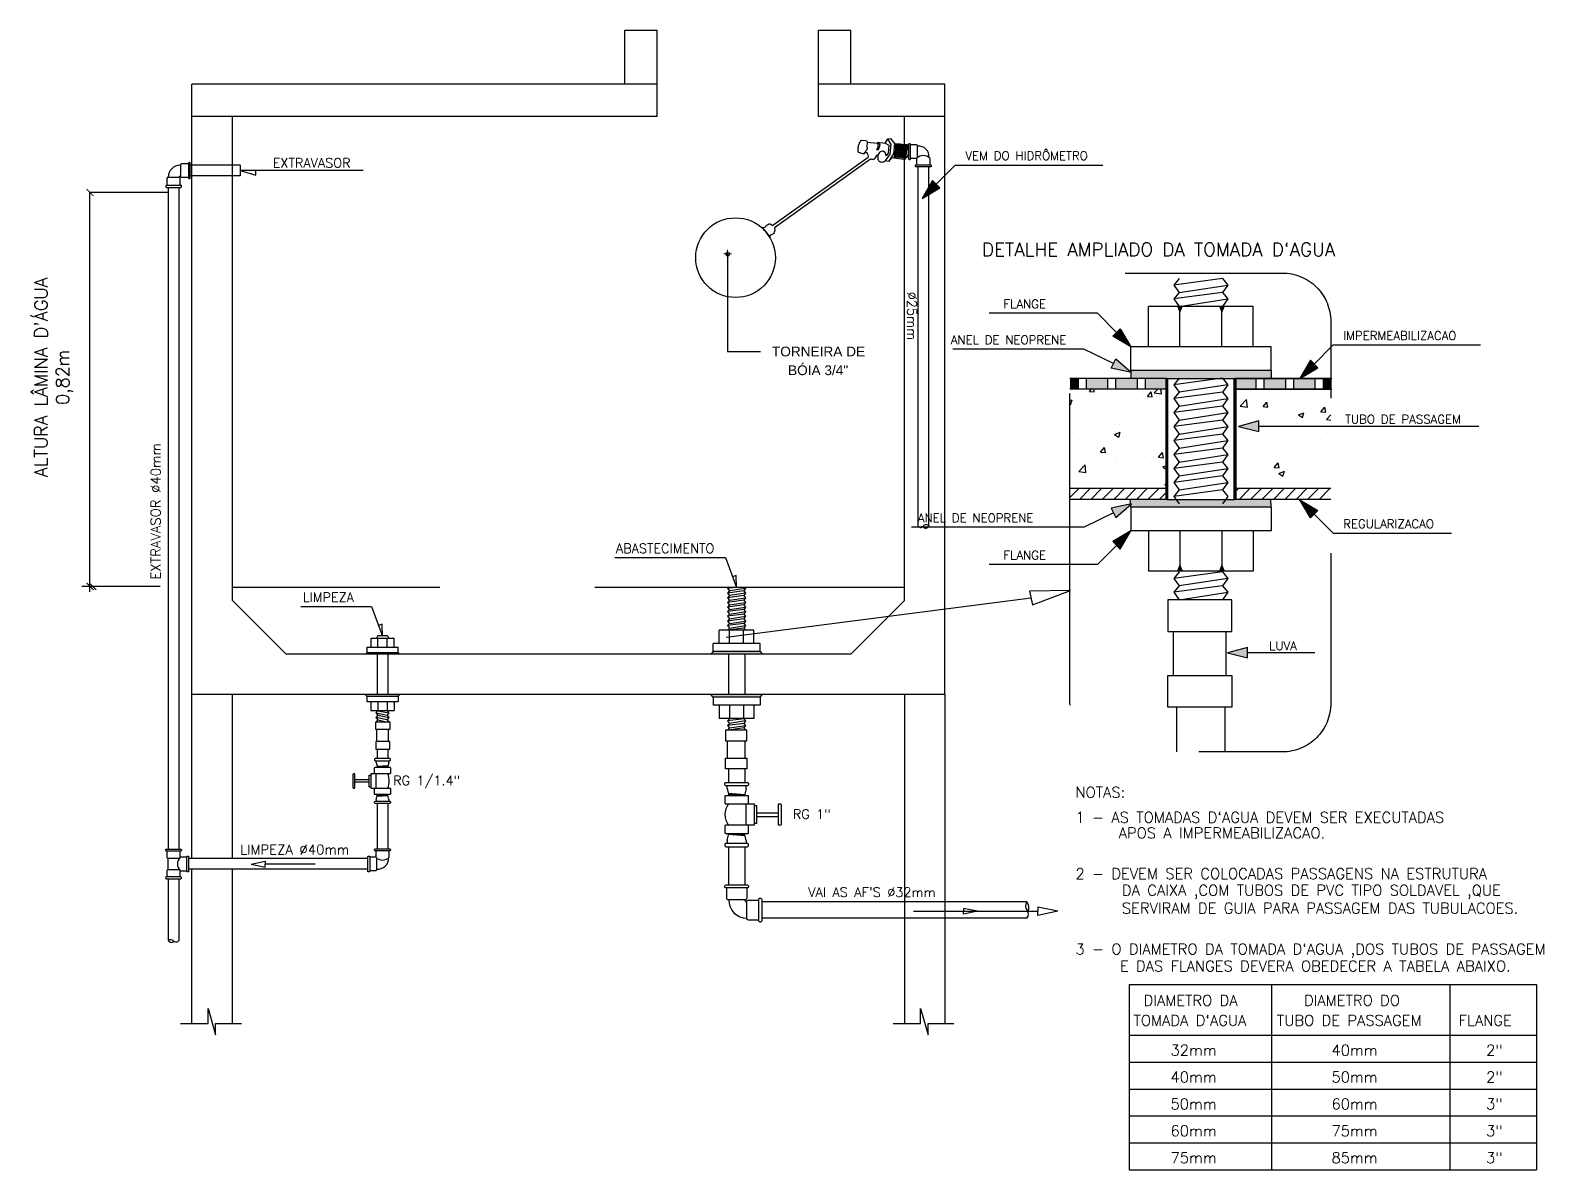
# Model space of a CAD drawing. Header units: millimetres. Extents: x -1292 to 2253, y 326 to 453.
# Drawn here: x 2224.93 to 2240.44, y 357.76 to 369.43 of the extents above; entities that cross this region are included whole.
import ezdxf

# ---------------------------------------------------------------- set-up
doc = ezdxf.new("R2010")
doc.units = ezdxf.units.MM
doc.header["$LTSCALE"] = 0.5
doc.linetypes.add('HIDDEN', pattern=[9.525, 6.35, -3.175])
for name, color, linetype in [('A-PEN-C', 4, 'Continuous'), ('A-PEN-G', 3, 'Continuous'), ('DETALLHES_HIDRAULICO', 4, 'Continuous'), ('TXT_0', 7, 'Continuous'), ('TXT_1', 2, 'Continuous'), ('TXT_2', 6, 'Continuous')]:
    doc.layers.add(name, color=color, linetype=linetype)
doc.layers.add('COTAS', color=53, linetype='Continuous', lineweight=9)
doc.styles.add('ADITIVOCAD', font='ROMANS.shx')
doc.styles.add('CARIMBO_DADOS', font='arial.ttf', dxfattribs={"height": 0.1})
doc.dimstyles.new('COTAS_EXTERNAS', dxfattribs={"dimtxt": 0.1, "dimasz": 0.01, "dimexe": 0, "dimexo": 0, "dimgap": 0.07, "dimtad": 1, "dimzin": 5, "dimdsep": 46, "dimtxsty": 'CARIMBO_DADOS', "dimblk1": 'CIRCULOS', "dimblk2": 'CIRCULOS', "dimsah": 1, "dimcen": 0, "dimse1": 1, "dimse2": 1, "dimclrd": 8, "dimclre": 8, "dimclrt": 230, "dimadec": 0, "dimazin": 0, "dimtfac": 100, "dimtix": 1, "dimtmove": 2, "dimatfit": 3, "dimldrblk": 'CIRCULOS', "dimfxl": 1, "dimtolj": 1, "dimtzin": 5, "dimarcsym": 0})

# ---------------------------------------------------------------- blocks, each defined once
blk = doc.blocks.new('_ArchTick')
at = {"color": 0, "const_width": 0.15}
blk.add_lwpolyline([(-0.5, -0.5), (0.5, 0.5)], dxfattribs=at)
blk = doc.blocks.new('efrgwbhwbnwbwb')
at = {"layer": 'A-PEN-C'}
blk.add_lwpolyline([(952.214, 187.44), (952.244, 187.406), (952.248, 187.386), (952.25, 187.363), (952.248, 187.323), (952.241, 187.284), (952.22, 187.212), (952.193, 187.19), (952.183, 187.172), (952.166, 187.17), (951.934, 187.201), (951.882, 187.133), (951.826, 187.143), (951.823, 187.137), (951.792, 187.122), (951.775, 187.12), (951.753, 187.116), (951.749, 187.116), (951.745, 187.118), (951.732, 187.121), (951.723, 187.124), (951.716, 187.131), (951.713, 187.132), (951.71, 187.135), (951.705, 187.141), (951.702, 187.145), (951.697, 187.158), (951.692, 187.164), (951.692, 187.176), (951.692, 187.186), (951.693, 187.195), (951.694, 187.202), (951.689, 187.209), (951.68, 187.221), (951.69, 187.227), (951.693, 187.233), (951.693, 187.237), (951.692, 187.242), (951.69, 187.245), (951.69, 187.245), (951.674, 187.245), (951.671, 187.245), (951.661, 187.243), (951.658, 187.238), (951.649, 187.218), (951.638, 187.198), (951.622, 187.185), (951.62, 187.169), (951.608, 187.168), (951.577, 187.169), (951.557, 187.172), (951.554, 187.172), (949.796, 185.919), (949.799, 185.871), (949.786, 185.839), (949.784, 185.826), (949.784, 185.815), (949.74, 185.789), (949.714, 185.782), (949.708, 185.78), (949.712, 185.739), (949.706, 185.751), (949.643, 185.841), (949.613, 185.872), (949.592, 185.894), (949.567, 185.917), (949.557, 185.926), (949.609, 185.926), (949.629, 185.938), (949.635, 185.945), (949.646, 185.965), (949.669, 185.972), (949.687, 185.986), (949.697, 185.992), (949.711, 185.992), (949.718, 185.991), (949.752, 185.967), (949.755, 185.966), (949.762, 185.966), (951.512, 187.209), (951.515, 187.225), (951.511, 187.246), (951.505, 187.259), (951.503, 187.264), (951.499, 187.274), (951.493, 187.289), (951.464, 187.291), (951.447, 187.295), (951.437, 187.282), (951.443, 187.279), (951.429, 187.273), (951.417, 187.271), (951.41, 187.271), (951.393, 187.277), (951.364, 187.289), (951.342, 187.291), (951.327, 187.31), (951.325, 187.33), (951.325, 187.355), (951.328, 187.388), (951.33, 187.403), (951.333, 187.418), (951.333, 187.43), (951.337, 187.44), (951.348, 187.457), (951.352, 187.477), (951.354, 187.483), (951.362, 187.491), (951.369, 187.496), (951.376, 187.511), (951.377, 187.516), (951.388, 187.524), (951.46, 187.518), (951.482, 187.507), (951.488, 187.496), (951.489, 187.487), (951.68, 187.47), (951.686, 187.483), (951.823, 187.47), (951.867, 187.544), (951.916, 187.551), (951.991, 187.458), (952.045, 187.456), (952.07, 187.456), (952.094, 187.456), (952.173, 187.445), (952.198, 187.445), (952.206, 187.444), (952.214, 187.44)], dxfattribs=at)
blk.add_circle((949.083, 185.372), 0.729, dxfattribs=at)
at = {"layer": 'A-PEN-G'}
for points in [[(951.991, 187.458), (951.971, 187.269), (951.882, 187.133), (951.826, 187.143), (951.91, 187.263), (951.927, 187.442), (951.867, 187.544)], [(951.495, 187.486), (951.487, 187.436), (951.487, 187.423), (951.487, 187.399), (951.489, 187.367), (951.476, 187.338), (951.469, 187.329), (951.447, 187.295)], [(951.694, 187.482), (951.724, 187.435), (951.711, 187.392), (951.701, 187.364), (951.693, 187.346), (951.671, 187.338), (951.668, 187.352), (951.685, 187.378), (951.691, 187.395), (951.694, 187.405), (951.695, 187.415), (951.695, 187.432), (951.694, 187.445), (951.688, 187.458), (951.68, 187.47)], [(951.836, 187.234), (951.825, 187.289), (951.781, 187.319), (951.774, 187.319), (951.726, 187.31), (951.714, 187.297), (951.695, 187.262), (951.694, 187.256), (951.69, 187.245)], [(951.823, 187.47), (951.888, 187.433), (951.878, 187.286), (951.836, 187.234)], [(952, 187.457), (952.012, 187.401), (952.01, 187.377), (952.008, 187.35), (952.003, 187.323), (951.996, 187.301), (951.992, 187.28), (951.991, 187.268), (951.99, 187.246), (951.986, 187.224), (951.973, 187.201)], [(952.012, 187.457), (952.024, 187.4), (952.022, 187.376), (952.02, 187.349), (952.015, 187.322), (952.009, 187.3), (952.004, 187.279), (952.003, 187.268), (952.002, 187.246), (951.998, 187.224), (951.985, 187.201)], [(952.03, 187.456), (952.042, 187.399), (952.04, 187.376), (952.038, 187.348), (952.033, 187.322), (952.027, 187.299), (952.022, 187.278), (952.021, 187.267), (952.02, 187.245), (952.016, 187.223), (952.003, 187.2)], [(952.053, 187.456), (952.065, 187.399), (952.063, 187.375), (952.06, 187.348), (952.055, 187.321), (952.049, 187.299), (952.045, 187.278), (952.044, 187.267), (952.042, 187.244), (952.039, 187.223), (952.026, 187.2)], [(952.07, 187.456), (952.082, 187.399), (952.08, 187.375), (952.078, 187.348), (952.073, 187.321), (952.066, 187.299), (952.062, 187.278), (952.061, 187.267), (952.06, 187.244), (952.056, 187.223), (952.043, 187.2)], [(952.09, 187.456), (952.101, 187.399), (952.099, 187.375), (952.097, 187.348), (952.092, 187.321), (952.086, 187.299), (952.081, 187.278), (952.08, 187.267), (952.079, 187.244), (952.075, 187.223), (952.062, 187.2)], [(952.103, 187.455), (952.115, 187.398), (952.113, 187.374), (952.11, 187.347), (952.105, 187.32), (952.099, 187.298), (952.095, 187.277), (952.093, 187.265), (952.092, 187.243), (952.088, 187.221), (952.075, 187.198)], [(952.12, 187.452), (952.131, 187.395), (952.13, 187.372), (952.127, 187.345), (952.122, 187.318), (952.116, 187.295), (952.112, 187.274), (952.11, 187.263), (952.109, 187.241), (952.105, 187.219), (952.092, 187.196)], [(952.133, 187.45), (952.145, 187.394), (952.143, 187.37), (952.141, 187.343), (952.136, 187.316), (952.13, 187.294), (952.125, 187.273), (952.124, 187.261), (952.123, 187.239), (952.119, 187.217), (952.106, 187.194)], [(952.144, 187.449), (952.156, 187.392), (952.154, 187.369), (952.151, 187.341), (952.146, 187.315), (952.14, 187.292), (952.136, 187.271), (952.134, 187.26), (952.133, 187.238), (952.129, 187.216), (952.116, 187.193)], [(952.162, 187.45), (952.174, 187.393), (952.172, 187.369), (952.169, 187.342), (952.165, 187.315), (952.158, 187.293), (952.154, 187.272), (952.153, 187.261), (952.151, 187.238), (952.148, 187.216), (952.135, 187.193)], [(952.173, 187.445), (952.184, 187.388), (952.183, 187.365), (952.18, 187.337), (952.175, 187.311), (952.169, 187.288), (952.165, 187.267), (952.163, 187.256), (952.162, 187.234), (952.158, 187.212), (952.145, 187.189)], [(952.185, 187.445), (952.197, 187.388), (952.195, 187.365), (952.193, 187.337), (952.188, 187.311), (952.181, 187.288), (952.177, 187.267), (952.176, 187.256), (952.175, 187.234), (952.171, 187.212), (952.158, 187.189)], [(952.195, 187.445), (952.207, 187.388), (952.205, 187.365), (952.203, 187.337), (952.198, 187.311), (952.192, 187.288), (952.187, 187.267), (952.186, 187.256), (952.185, 187.234), (952.181, 187.212), (952.168, 187.189)], [(952.21, 187.442), (952.222, 187.385), (952.22, 187.362), (952.218, 187.334), (952.213, 187.308), (952.206, 187.285), (952.202, 187.264), (952.201, 187.253), (952.2, 187.231), (952.196, 187.209), (952.183, 187.186)]]:
    blk.add_lwpolyline(points, dxfattribs=at)
blk = doc.blocks.new('CIRCULOS')
at = {"layer": 'COTAS'}
for p, q in [((-4, 0), (4, 0)), ((0, 4), (0, -4))]:
    blk.add_line(p, q, dxfattribs=at)
for radius in [2, 1]:
    blk.add_circle((0, 0), radius, dxfattribs=at)

msp = doc.modelspace()

# ---------------------------------------------------------------- linework, layer by layer
at = {"layer": 'DETALLHES_HIDRAULICO'}
for p, q in [((2227.079, 368.047), (2226.567, 368.047)), ((2227.079, 368.047), (2227.079, 367.937)), ((2234.023, 368.031), (2234.023, 364.356)), ((2234.133, 368.031), (2234.133, 364.356)), ((2227.079, 367.937), (2226.567, 367.937)), ((2226.341, 367.82), (2226.341, 361.039)), ((2226.451, 367.82), (2226.451, 361.039)), ((2236.699, 366.886), (2236.645, 366.819)), ((2237.145, 366.886), (2236.645, 366.819)), ((2236.645, 366.819), (2236.699, 366.743)), ((2236.699, 366.743), (2237.199, 366.819)), ((2237.145, 366.886), (2237.199, 366.819)), ((2237.199, 366.819), (2237.145, 366.743)), ((2237.145, 366.743), (2236.645, 366.676)), ((2236.699, 366.743), (2236.645, 366.676)), ((2236.645, 366.676), (2236.699, 366.6)), ((2236.699, 366.6), (2237.199, 366.676)), ((2237.145, 366.743), (2237.199, 366.676)), ((2237.199, 366.676), (2237.145, 366.6)), ((2236.386, 366.186), (2236.386, 366.598)), ((2237.458, 366.598), (2236.386, 366.598)), ((2236.685, 366.598), (2236.707, 366.541)), ((2236.707, 366.186), (2236.707, 366.598)), ((2236.707, 366.541), (2236.73, 366.598)), ((2237.116, 366.598), (2237.138, 366.541)), ((2237.138, 366.186), (2237.138, 366.598)), ((2237.138, 366.541), (2237.161, 366.598)), ((2237.458, 366.186), (2237.458, 366.598)), ((2236.203, 365.942), (2236.203, 366.186)), ((2237.641, 366.186), (2236.203, 366.186)), ((2237.641, 365.942), (2237.641, 366.186)), ((2235.667, 365.753), (2235.667, 365.863)), ((2235.749, 365.753), (2235.749, 365.863)), ((2235.97, 365.753), (2235.97, 365.863)), ((2236.052, 365.753), (2236.052, 365.863)), ((2236.203, 365.942), (2236.206, 365.863)), ((2237.641, 365.942), (2236.203, 365.942)), ((2236.273, 365.753), (2236.273, 365.863)), ((2236.355, 365.753), (2236.355, 365.863)), ((2236.573, 365.863), (2237.271, 365.863)), ((2236.699, 365.864), (2236.645, 365.798)), ((2237.145, 365.864), (2236.645, 365.798)), ((2237.145, 365.864), (2237.199, 365.798)), ((2237.489, 365.753), (2237.489, 365.863)), ((2237.571, 365.753), (2237.571, 365.863)), ((2237.641, 365.942), (2237.644, 365.863)), ((2237.792, 365.753), (2237.792, 365.863)), ((2237.874, 365.753), (2237.874, 365.863)), ((2238.095, 365.753), (2238.095, 365.863)), ((2238.178, 365.753), (2238.178, 365.863)), ((2236.645, 365.798), (2236.699, 365.721)), ((2236.699, 365.721), (2236.645, 365.655)), ((2237.145, 365.721), (2236.645, 365.655)), ((2237.199, 365.798), (2236.699, 365.721)), ((2237.199, 365.798), (2237.145, 365.721)), ((2237.145, 365.721), (2237.199, 365.655)), ((2236.645, 365.655), (2236.699, 365.578)), ((2236.699, 365.578), (2236.645, 365.512)), ((2237.145, 365.578), (2236.645, 365.512)), ((2236.699, 365.578), (2237.199, 365.655)), ((2237.199, 365.655), (2237.145, 365.578)), ((2237.145, 365.578), (2237.199, 365.512)), ((2236.645, 365.512), (2236.699, 365.435)), ((2236.699, 365.435), (2236.645, 365.369)), ((2237.145, 365.435), (2236.645, 365.369)), ((2236.699, 365.435), (2237.199, 365.512)), ((2237.199, 365.512), (2237.145, 365.435)), ((2237.145, 365.435), (2237.199, 365.369)), ((2236.645, 365.369), (2236.699, 365.292)), ((2236.699, 365.292), (2236.645, 365.226)), ((2237.145, 365.292), (2236.645, 365.226)), ((2236.699, 365.292), (2237.199, 365.369)), ((2237.199, 365.369), (2237.145, 365.292)), ((2237.145, 365.292), (2237.199, 365.226)), ((2236.645, 365.226), (2236.699, 365.149)), ((2236.699, 365.149), (2236.645, 365.083)), ((2237.145, 365.149), (2236.645, 365.083)), ((2236.645, 365.083), (2236.699, 365.006)), ((2236.699, 365.149), (2237.199, 365.226)), ((2236.699, 365.006), (2237.199, 365.083)), ((2237.199, 365.226), (2237.145, 365.149)), ((2237.145, 365.149), (2237.199, 365.083)), ((2237.199, 365.083), (2237.145, 365.006)), ((2236.699, 365.006), (2236.645, 364.94)), ((2237.145, 365.006), (2236.645, 364.94)), ((2236.645, 364.94), (2236.699, 364.863)), ((2236.699, 364.863), (2237.199, 364.94)), ((2237.145, 365.006), (2237.199, 364.94)), ((2237.199, 364.94), (2237.145, 364.863)), ((2236.699, 364.863), (2236.645, 364.797)), ((2237.145, 364.863), (2236.645, 364.797)), ((2236.645, 364.797), (2236.699, 364.72)), ((2236.699, 364.72), (2237.199, 364.797)), ((2237.145, 364.863), (2237.199, 364.797)), ((2237.199, 364.797), (2237.145, 364.72)), ((2236.203, 364.544), (2236.199, 364.623)), ((2236.573, 364.623), (2237.271, 364.623)), ((2236.699, 364.72), (2236.645, 364.654)), ((2237.145, 364.72), (2236.645, 364.654)), ((2236.645, 364.654), (2236.699, 364.577)), ((2237.145, 364.72), (2237.199, 364.654)), ((2237.199, 364.654), (2237.145, 364.577)), ((2237.641, 364.544), (2237.64, 364.623)), ((2236.203, 364.544), (2236.203, 364.3)), ((2237.641, 364.544), (2236.203, 364.544)), ((2237.641, 364.544), (2236.203, 364.544)), ((2237.641, 364.544), (2237.641, 364.3)), ((2237.641, 364.3), (2236.203, 364.3)), ((2236.386, 364.3), (2236.386, 363.888)), ((2236.707, 364.3), (2236.707, 363.888)), ((2237.138, 364.3), (2237.138, 363.888)), ((2237.458, 364.3), (2237.458, 363.888)), ((2237.458, 363.888), (2236.386, 363.888)), ((2236.699, 363.881), (2236.645, 363.814)), ((2237.145, 363.881), (2236.645, 363.814)), ((2236.685, 363.888), (2236.707, 363.945)), ((2236.707, 363.945), (2236.73, 363.888)), ((2237.116, 363.888), (2237.138, 363.945)), ((2237.138, 363.945), (2237.161, 363.888)), ((2237.145, 363.881), (2237.199, 363.814)), ((2232.081, 363.721), (2232.073, 363.711)), ((2232.15, 363.721), (2232.073, 363.711)), ((2232.073, 363.711), (2232.091, 363.686)), ((2232.091, 363.686), (2232.073, 363.663)), ((2232.239, 363.686), (2232.073, 363.663)), ((2232.239, 363.721), (2232.091, 363.721)), ((2232.257, 363.711), (2232.091, 363.686)), ((2232.257, 363.711), (2232.239, 363.686)), ((2232.239, 363.686), (2232.257, 363.663)), ((2232.249, 363.721), (2232.257, 363.711)), ((2236.645, 363.814), (2236.699, 363.738)), ((2236.699, 363.738), (2236.645, 363.671)), ((2237.145, 363.738), (2236.645, 363.671)), ((2237.199, 363.814), (2236.699, 363.738)), ((2237.199, 363.814), (2237.145, 363.738)), ((2237.145, 363.738), (2237.199, 363.671)), ((2232.073, 363.663), (2232.091, 363.638)), ((2232.091, 363.638), (2232.073, 363.616)), ((2232.239, 363.638), (2232.073, 363.616)), ((2232.073, 363.616), (2232.091, 363.59)), ((2232.091, 363.59), (2232.073, 363.568)), ((2232.239, 363.59), (2232.073, 363.568)), ((2232.073, 363.568), (2232.091, 363.543)), ((2232.091, 363.543), (2232.073, 363.52)), ((2232.239, 363.543), (2232.073, 363.52)), ((2232.073, 363.52), (2232.091, 363.495)), ((2232.257, 363.663), (2232.091, 363.638)), ((2232.091, 363.59), (2232.257, 363.616)), ((2232.091, 363.543), (2232.257, 363.568)), ((2232.091, 363.495), (2232.257, 363.52)), ((2232.257, 363.663), (2232.239, 363.638)), ((2232.239, 363.638), (2232.257, 363.616)), ((2232.257, 363.616), (2232.239, 363.59)), ((2232.239, 363.59), (2232.257, 363.568)), ((2232.257, 363.568), (2232.239, 363.543)), ((2232.239, 363.543), (2232.257, 363.52)), ((2232.257, 363.52), (2232.239, 363.495)), ((2236.645, 363.671), (2236.699, 363.595)), ((2236.699, 363.595), (2237.199, 363.671)), ((2237.199, 363.671), (2237.145, 363.595)), ((2232.091, 363.495), (2232.073, 363.473)), ((2232.239, 363.495), (2232.073, 363.473)), ((2232.073, 363.473), (2232.091, 363.447)), ((2232.091, 363.447), (2232.073, 363.425)), ((2232.239, 363.447), (2232.073, 363.425)), ((2232.073, 363.425), (2232.091, 363.399)), ((2232.091, 363.399), (2232.073, 363.377)), ((2232.239, 363.399), (2232.073, 363.377)), ((2232.073, 363.377), (2232.091, 363.352)), ((2232.091, 363.447), (2232.257, 363.473)), ((2232.091, 363.399), (2232.257, 363.425)), ((2232.091, 363.352), (2232.257, 363.377)), ((2232.239, 363.495), (2232.257, 363.473)), ((2232.257, 363.473), (2232.239, 363.447)), ((2232.239, 363.447), (2232.257, 363.425)), ((2232.257, 363.425), (2232.239, 363.399)), ((2232.239, 363.399), (2232.257, 363.377)), ((2232.257, 363.377), (2232.239, 363.352)), ((2228.488, 363.23), (2228.476, 363.2)), ((2228.488, 363.23), (2228.587, 363.23)), ((2228.587, 363.23), (2228.599, 363.2)), ((2231.986, 363.145), (2231.986, 363.282)), ((2232.343, 363.282), (2231.986, 363.282)), ((2232.091, 363.352), (2232.073, 363.33)), ((2232.239, 363.352), (2232.073, 363.33)), ((2232.073, 363.33), (2232.091, 363.304)), ((2232.091, 363.304), (2232.073, 363.282)), ((2232.239, 363.304), (2232.073, 363.282)), ((2232.091, 363.304), (2232.257, 363.33)), ((2232.093, 363.145), (2232.093, 363.282)), ((2232.237, 363.145), (2232.237, 363.282)), ((2232.239, 363.352), (2232.257, 363.33)), ((2232.257, 363.33), (2232.239, 363.304)), ((2232.239, 363.304), (2232.257, 363.282)), ((2232.343, 363.145), (2232.343, 363.282)), ((2236.643, 362.822), (2236.643, 363.271)), ((2237.18, 362.822), (2237.18, 363.271)), ((2228.378, 363.109), (2228.697, 363.109)), ((2228.378, 363.054), (2228.378, 363.109)), ((2228.419, 363.2), (2228.657, 363.2)), ((2228.419, 363.109), (2228.419, 363.2)), ((2228.49, 363.109), (2228.49, 363.2)), ((2228.585, 363.109), (2228.585, 363.2)), ((2228.657, 363.109), (2228.657, 363.2)), ((2228.697, 363.054), (2228.697, 363.109)), ((2231.925, 363.063), (2231.9, 363.037)), ((2231.925, 363.063), (2231.925, 363.145)), ((2232.405, 363.145), (2231.925, 363.145)), ((2232.405, 363.063), (2231.925, 363.063)), ((2232.405, 363.063), (2232.405, 363.145)), ((2232.405, 363.063), (2232.429, 363.037)), ((2228.378, 363.054), (2228.361, 363.037)), ((2228.378, 363.054), (2228.697, 363.054)), ((2228.481, 363.037), (2228.481, 362.624)), ((2228.591, 363.037), (2228.591, 362.624)), ((2228.697, 363.054), (2228.714, 363.037)), ((2232.083, 363.037), (2232.083, 362.624)), ((2232.248, 363.037), (2232.248, 362.624)), ((2228.377, 362.606), (2228.36, 362.624)), ((2228.377, 362.606), (2228.696, 362.606)), ((2228.377, 362.606), (2228.696, 362.606)), ((2228.377, 362.606), (2228.377, 362.552)), ((2228.696, 362.606), (2228.713, 362.624)), ((2228.696, 362.606), (2228.696, 362.552)), ((2231.925, 362.597), (2231.9, 362.624)), ((2232.405, 362.597), (2231.925, 362.597)), ((2232.405, 362.597), (2231.925, 362.597)), ((2231.925, 362.597), (2231.925, 362.516)), ((2232.405, 362.597), (2232.429, 362.624)), ((2232.405, 362.597), (2232.405, 362.516)), ((2228.377, 362.552), (2228.696, 362.552)), ((2228.417, 362.552), (2228.417, 362.46)), ((2228.417, 362.46), (2228.655, 362.46)), ((2228.487, 362.458), (2228.469, 362.436)), ((2228.469, 362.436), (2228.585, 362.411)), ((2228.469, 362.436), (2228.487, 362.411)), ((2228.487, 362.458), (2228.603, 362.436)), ((2228.488, 362.552), (2228.488, 362.46)), ((2228.584, 362.552), (2228.584, 362.46)), ((2228.585, 362.458), (2228.603, 362.436)), ((2228.603, 362.436), (2228.585, 362.411)), ((2228.655, 362.552), (2228.655, 362.46)), ((2232.405, 362.516), (2231.925, 362.516)), ((2231.986, 362.516), (2231.986, 362.378)), ((2232.093, 362.516), (2232.093, 362.378)), ((2232.237, 362.516), (2232.237, 362.378)), ((2232.343, 362.516), (2232.343, 362.378)), ((2236.676, 362.036), (2236.676, 362.496)), ((2237.172, 362.036), (2237.172, 362.496)), ((2228.487, 362.411), (2228.469, 362.389)), ((2228.585, 362.363), (2228.469, 362.389)), ((2228.469, 362.389), (2228.487, 362.363)), ((2228.487, 362.363), (2228.469, 362.341)), ((2228.487, 362.411), (2228.603, 362.389)), ((2228.487, 362.363), (2228.591, 362.342)), ((2228.585, 362.411), (2228.603, 362.389)), ((2228.603, 362.389), (2228.585, 362.363)), ((2228.585, 362.363), (2228.603, 362.341)), ((2232.343, 362.378), (2231.986, 362.378)), ((2232.239, 362.376), (2232.073, 362.354)), ((2232.091, 362.376), (2232.073, 362.354)), ((2232.073, 362.354), (2232.091, 362.328)), ((2232.239, 362.328), (2232.073, 362.306)), ((2232.091, 362.328), (2232.073, 362.306)), ((2232.073, 362.306), (2232.091, 362.281)), ((2232.091, 362.281), (2232.073, 362.259)), ((2232.239, 362.281), (2232.084, 362.26)), ((2232.257, 362.354), (2232.091, 362.328)), ((2232.091, 362.281), (2232.257, 362.306)), ((2232.239, 362.376), (2232.257, 362.354)), ((2232.257, 362.354), (2232.239, 362.328)), ((2232.239, 362.328), (2232.257, 362.306)), ((2232.257, 362.306), (2232.239, 362.281)), ((2232.239, 362.281), (2232.257, 362.259)), ((2228.48, 362.145), (2228.48, 362.264)), ((2228.599, 362.145), (2228.599, 362.264)), ((2232.072, 361.973), (2232.072, 362.151)), ((2232.251, 361.973), (2232.251, 362.151)), ((2228.482, 362.062), (2228.482, 361.969)), ((2228.482, 362.001), (2228.482, 361.969)), ((2228.592, 362.062), (2228.592, 361.969)), ((2228.592, 362.001), (2228.592, 361.969)), ((2228.472, 361.927), (2228.472, 361.946)), ((2228.472, 361.927), (2228.482, 361.889)), ((2228.592, 361.894), (2228.481, 361.886)), ((2228.591, 361.888), (2228.481, 361.88)), ((2228.482, 361.889), (2228.482, 361.878)), ((2228.591, 361.881), (2228.542, 361.878)), ((2228.601, 361.927), (2228.592, 361.889)), ((2228.592, 361.889), (2228.592, 361.878)), ((2228.601, 361.927), (2228.601, 361.946)), ((2232.083, 361.864), (2232.083, 361.724)), ((2232.248, 361.864), (2232.248, 361.724)), ((2228.399, 361.751), (2228.252, 361.751)), ((2228.399, 361.725), (2228.252, 361.725)), ((2228.399, 361.799), (2228.417, 361.799)), ((2228.399, 361.678), (2228.399, 361.799)), ((2228.399, 361.678), (2228.417, 361.678)), ((2228.472, 361.665), (2228.472, 361.812)), ((2232.069, 361.661), (2232.069, 361.689)), ((2232.069, 361.661), (2232.083, 361.604)), ((2232.262, 361.661), (2232.248, 361.604)), ((2232.262, 361.661), (2232.262, 361.689)), ((2228.472, 361.549), (2228.482, 361.588)), ((2228.472, 361.549), (2228.472, 361.531)), ((2228.481, 361.582), (2228.592, 361.59)), ((2228.482, 361.595), (2228.531, 361.599)), ((2228.482, 361.588), (2228.482, 361.599)), ((2228.482, 361.589), (2228.592, 361.597)), ((2228.482, 361.508), (2228.482, 361.043)), ((2228.592, 361.588), (2228.592, 361.599)), ((2228.601, 361.549), (2228.592, 361.588)), ((2228.592, 361.508), (2228.592, 361.043)), ((2228.601, 361.549), (2228.601, 361.531)), ((2232.083, 361.612), (2232.249, 361.6)), ((2232.083, 361.604), (2232.083, 361.587)), ((2232.084, 361.602), (2232.249, 361.59)), ((2232.084, 361.592), (2232.158, 361.587)), ((2232.248, 361.604), (2232.248, 361.587)), ((2232.262, 361.284), (2232.262, 361.504)), ((2232.372, 361.485), (2232.345, 361.485)), ((2232.372, 361.303), (2232.372, 361.485)), ((2232.372, 361.413), (2232.593, 361.413)), ((2232.372, 361.375), (2232.593, 361.375)), ((2232.083, 361.185), (2232.083, 361.201)), ((2232.248, 361.186), (2232.083, 361.198)), ((2232.248, 361.196), (2232.174, 361.201)), ((2232.248, 361.185), (2232.248, 361.201)), ((2232.372, 361.303), (2232.345, 361.303)), ((2232.069, 361.127), (2232.083, 361.185)), ((2232.069, 361.127), (2232.069, 361.099)), ((2232.249, 361.177), (2232.083, 361.189)), ((2232.083, 361.065), (2232.083, 360.673)), ((2232.262, 361.127), (2232.248, 361.185)), ((2232.248, 361.065), (2232.248, 360.673)), ((2232.262, 361.127), (2232.262, 361.099)), ((2226.34, 360.828), (2226.34, 360.947)), ((2228.385, 360.943), (2226.55, 360.943)), ((2226.341, 360.736), (2226.341, 360.106)), ((2226.451, 360.736), (2226.451, 360.106)), ((2228.385, 360.833), (2226.55, 360.833)), ((2235.14, 360.499), (2232.422, 360.499)), ((2235.14, 360.334), (2232.422, 360.334))]:
    msp.add_line(p, q, dxfattribs=at)
at = {"layer": 'DETALLHES_HIDRAULICO', "linetype": 'HIDDEN'}
msp.add_line((2233.886, 363.721), (2226.998, 363.721), dxfattribs=at)
at = {"layer": 'DETALLHES_HIDRAULICO'}
for points in [[(2233.936, 368.268, 0.414214), (2233.927, 368.259), (2233.927, 368.113, 0.414214), (2233.936, 368.105), (2233.938, 368.105, 0.414214), (2233.947, 368.113), (2233.947, 368.259, 0.414214), (2233.938, 368.268)], [(2226.547, 368.065), (2226.547, 367.919, 0.414214), (2226.556, 367.91), (2226.558, 367.91, 0.414214), (2226.567, 367.919), (2226.567, 368.065, 0.414214), (2226.558, 368.073), (2226.556, 368.073, 0.414214)], [(2234.16, 368.04, -0.414214), (2234.151, 368.031), (2234.006, 368.031, -0.414214), (2233.997, 368.04), (2233.997, 368.042, -0.414214), (2234.006, 368.051), (2234.151, 368.051, -0.414214), (2234.16, 368.042)], [(2226.315, 367.829, 0.414214), (2226.323, 367.82), (2226.469, 367.82, 0.414214), (2226.478, 367.829), (2226.478, 367.831, 0.414214), (2226.469, 367.84), (2226.323, 367.84, 0.414214), (2226.315, 367.831)], [(2228.455, 361.955, 0.414331), (2228.464, 361.946), (2228.609, 361.946, 0.414331), (2228.618, 361.955), (2228.618, 361.96, 0.414214), (2228.609, 361.969), (2228.464, 361.969, 0.414214), (2228.455, 361.96)], [(2228.234, 361.67, 0.414214), (2228.239, 361.665), (2228.247, 361.665, 0.414214), (2228.252, 361.67), (2228.252, 361.806, 0.414214), (2228.247, 361.812), (2228.239, 361.812, 0.414214), (2228.234, 361.806)], [(2232.288, 361.702, -0.414331), (2232.275, 361.689), (2232.056, 361.689, -0.414331), (2232.043, 361.702), (2232.043, 361.711, -0.414214), (2232.056, 361.724), (2232.275, 361.724, -0.414214), (2232.288, 361.711)], [(2232.62, 361.292, -0.414214), (2232.612, 361.284), (2232.601, 361.284, -0.414214), (2232.593, 361.292), (2232.593, 361.496, -0.414214), (2232.601, 361.504), (2232.612, 361.504, -0.414214), (2232.62, 361.496)], [(2228.455, 361.034, -0.414214), (2228.464, 361.043), (2228.609, 361.043, -0.414214), (2228.618, 361.034), (2228.618, 361.032, -0.414214), (2228.609, 361.023), (2228.464, 361.023, -0.414214), (2228.455, 361.032)], [(2226.314, 361.03, -0.414214), (2226.323, 361.039), (2226.468, 361.039, -0.414214), (2226.477, 361.03), (2226.477, 361.028, -0.414214), (2226.468, 361.019), (2226.323, 361.019, -0.414214), (2226.314, 361.028)], [(2226.542, 360.969, -0.414214), (2226.55, 360.96), (2226.55, 360.815, -0.414214), (2226.542, 360.806), (2226.539, 360.806, -0.414214), (2226.531, 360.815), (2226.531, 360.96, -0.414214), (2226.539, 360.969)], [(2228.394, 360.806, -0.414214), (2228.385, 360.815), (2228.385, 360.961, -0.414214), (2228.394, 360.969), (2228.396, 360.969, -0.414214), (2228.405, 360.961), (2228.405, 360.815, -0.414214), (2228.396, 360.806)], [(2226.314, 360.745, 0.414214), (2226.323, 360.736), (2226.468, 360.736, 0.414214), (2226.477, 360.745), (2226.477, 360.747, 0.414214), (2226.468, 360.756), (2226.323, 360.756, 0.414214), (2226.314, 360.747)], [(2232.044, 360.66, -0.414214), (2232.057, 360.673), (2232.275, 360.673, -0.414214), (2232.288, 360.66), (2232.288, 360.656, -0.414214), (2232.275, 360.643), (2232.057, 360.643, -0.414214), (2232.044, 360.656)], [(2232.392, 360.307), (2232.392, 360.525, -0.414214), (2232.405, 360.538), (2232.409, 360.538, -0.414214), (2232.422, 360.525), (2232.422, 360.307, -0.414214), (2232.409, 360.293), (2232.405, 360.293, -0.414214)]]:
    msp.add_lwpolyline(points, format="xyb", close=True, dxfattribs=at)
for points in [[(2233.947, 368.118), (2234.008, 368.118, 0.414214), (2234.019, 368.129), (2234.019, 368.243, 0.414214), (2234.008, 368.254), (2233.947, 368.254)], [(2226.547, 368.06), (2226.476, 368.06, 0.414214), (2226.465, 368.049), (2226.465, 367.935, 0.414214), (2226.476, 367.924), (2226.547, 367.924)], [(2234.147, 368.051), (2234.147, 368.117, 0.415872), (2234.01, 368.117), (2234.01, 368.051)], [(2226.464, 367.84), (2226.464, 367.911, 0.414214), (2226.453, 367.922), (2226.339, 367.922, 0.414214), (2226.328, 367.911), (2226.328, 367.84)], [(2237.24, 363.593), (2236.583, 363.593, -0.387836)], [(2237.24, 362.496), (2236.583, 362.496, 0.387836)], [(2228.467, 362.345), (2228.613, 362.345, 0.387836)], [(2232.271, 362.259), (2232.052, 362.259, -0.387836)], [(2228.467, 362.063), (2228.613, 362.063, -0.387836)], [(2228.455, 361.812), (2228.455, 361.872, -0.414214), (2228.461, 361.878), (2228.612, 361.878, -0.414214), (2228.617, 361.872), (2228.617, 361.817, -0.414214), (2228.612, 361.812), (2228.417, 361.812), (2228.417, 361.665), (2228.612, 361.665, -0.414214), (2228.617, 361.659), (2228.617, 361.604, -0.414214), (2228.612, 361.599), (2228.461, 361.599, -0.414214), (2228.455, 361.604), (2228.455, 361.665)], [(2232.271, 361.864), (2232.052, 361.864, 0.387836)], [(2228.455, 361.522, -0.414331), (2228.464, 361.531), (2228.609, 361.531, -0.414331), (2228.618, 361.522)], [(2228.618, 361.522), (2228.618, 361.516, -0.414214), (2228.609, 361.508), (2228.464, 361.508, -0.414214), (2228.455, 361.516), (2228.455, 361.522)], [(2232.288, 361.504), (2232.288, 361.579, 0.414214), (2232.279, 361.587), (2232.053, 361.587, 0.414214), (2232.045, 361.579), (2232.045, 361.513, 0.414214), (2232.053, 361.504), (2232.345, 361.504), (2232.345, 361.284), (2232.053, 361.284, 0.414214), (2232.045, 361.276), (2232.045, 361.21, 0.414214), (2232.053, 361.201), (2232.279, 361.201, 0.414214), (2232.288, 361.21), (2232.288, 361.284)], [(2232.288, 361.086, 0.414331), (2232.275, 361.099), (2232.056, 361.099, 0.414331), (2232.043, 361.086)], [(2232.043, 361.086), (2232.043, 361.078, 0.414214), (2232.056, 361.065), (2232.275, 361.065, 0.414214), (2232.288, 361.078), (2232.288, 361.086)], [(2226.327, 361.019), (2226.327, 360.958, 0.414214), (2226.338, 360.947), (2226.453, 360.947, 0.414214), (2226.464, 360.958), (2226.464, 361.019)], [(2226.531, 360.956), (2226.464, 360.956, 0.415872), (2226.464, 360.819), (2226.531, 360.819)], [(2228.405, 360.82), (2228.466, 360.82, 0.414214), (2228.477, 360.831), (2228.477, 360.945, 0.414214), (2228.466, 360.956), (2228.405, 360.956)], [(2228.468, 361.023), (2228.468, 360.957, 0.415872), (2228.605, 360.957), (2228.605, 361.023)], [(2226.464, 360.756), (2226.464, 360.816, 0.414214), (2226.453, 360.827), (2226.338, 360.827, 0.414214), (2226.327, 360.816), (2226.327, 360.756)], [(2232.269, 360.643), (2232.269, 360.537, -0.414214), (2232.252, 360.52), (2232.08, 360.52, -0.414214), (2232.064, 360.537), (2232.064, 360.643)], [(2232.392, 360.313), (2232.286, 360.313, -0.414214), (2232.269, 360.33), (2232.269, 360.502, -0.414214), (2232.286, 360.518), (2232.392, 360.518)]]:
    msp.add_lwpolyline(points, format="xyb", dxfattribs=at)
at = {"layer": 'DETALLHES_HIDRAULICO', "const_width": 0.0331}
for points in [[(2236.573, 364.623), (2236.573, 365.863)], [(2237.271, 364.623), (2237.271, 365.863)]]:
    msp.add_lwpolyline(points, dxfattribs=at)
at = {"layer": 'DETALLHES_HIDRAULICO'}
for points in [[(2236.583, 363.593), (2236.583, 363.271), (2237.24, 363.271), (2237.24, 363.593)], [(2236.583, 362.496), (2236.583, 362.818), (2237.24, 362.818), (2237.24, 362.496)], [(2228.613, 362.345), (2228.613, 362.264), (2228.467, 362.264), (2228.467, 362.345)], [(2228.613, 362.063), (2228.613, 362.144), (2228.467, 362.144), (2228.467, 362.063)], [(2232.052, 362.259), (2232.052, 362.151), (2232.271, 362.151), (2232.271, 362.259)], [(2232.052, 361.864), (2232.052, 361.972), (2232.271, 361.972), (2232.271, 361.864)], [(2227.189, 360.885), (2227.333, 360.916), (2227.333, 360.885)], [(2227.189, 360.885), (2227.333, 360.854), (2227.333, 360.885)], [(2227.845, 360.885), (2227.333, 360.885)], [(2234.634, 360.403), (2234.49, 360.433), (2234.49, 360.403)], [(2235.457, 360.403), (2235.252, 360.447), (2235.252, 360.403)], [(2233.978, 360.403), (2234.49, 360.403)], [(2234.402, 360.403), (2235.252, 360.403)], [(2234.402, 360.403), (2235.252, 360.403)], [(2234.634, 360.403), (2234.49, 360.372), (2234.49, 360.403)], [(2235.457, 360.403), (2235.252, 360.359), (2235.252, 360.403)], [(2226.467, 359.255), (2226.749, 359.255), (2226.749, 359.408), (2226.826, 359.138), (2226.826, 359.255), (2227.09, 359.255)], [(2233.768, 359.255), (2234.051, 359.255), (2234.051, 359.408), (2234.127, 359.138), (2234.127, 359.255), (2234.391, 359.255)]]:
    msp.add_lwpolyline(points, dxfattribs=at)
for centre, radius, start, end in [((2234.032, 368.138), 0.104, 354.04, 96.8621), ((2226.465, 367.923), 0.124, 90.2943, 180.1783), ((2226.465, 367.923), 0.0141, 92.6862, 181.5328), ((2234.051, 364.365), 0.0293, 196.9803, 322.4709), ((2234.109, 364.32), 0.0433, 55.4576, 142.4709), ((2234.103, 364.358), 0.0305, 200.614, 357.3145), ((2228.403, 361.738), 0.203, 338.7623, 21.2377), ((2232.23, 361.394), 0.184, 143.1519, 216.8481), ((2228.484, 360.948), 0.115, 266.3415, 1.8523), ((2232.27, 360.519), 0.186, 179.8217, 269.7057), ((2232.27, 360.52), 0.0212, 178.4672, 267.3138), ((2235.192, 360.457), 0.0671, 141.4396, 220.8755), ((2235.069, 360.443), 0.0906, 332.9335, 38.4068), ((2235.097, 360.374), 0.0593, 316.6297, 40.8755), ((2226.362, 360.068), 0.0437, 48.236, 119.1391), ((2226.375, 360.123), 0.0383, 206.7055, 311.0513), ((2226.419, 360.131), 0.041, 228.236, 322.4119)]:
    msp.add_arc(centre, radius, start, end, dxfattribs=at)
for points in [[(2236.685, 366.598), (2236.707, 366.541), (2236.685, 366.598), (2236.73, 366.598)], [(2237.116, 366.598), (2237.138, 366.541), (2237.116, 366.598), (2237.161, 366.598)], [(2235.581, 365.753), (2235.667, 365.753), (2235.581, 365.863), (2235.667, 365.863)], [(2235.749, 365.753), (2235.97, 365.753), (2235.749, 365.863), (2235.97, 365.863)], [(2236.052, 365.753), (2236.273, 365.753), (2236.052, 365.863), (2236.273, 365.863)], [(2236.206, 365.863), (2237.644, 365.863), (2236.203, 365.942), (2237.641, 365.942)], [(2236.355, 365.753), (2236.573, 365.753), (2236.355, 365.863), (2236.573, 365.863)], [(2237.489, 365.753), (2237.271, 365.753), (2237.489, 365.863), (2237.271, 365.863)], [(2237.792, 365.753), (2237.571, 365.753), (2237.792, 365.863), (2237.571, 365.863)], [(2238.095, 365.753), (2237.874, 365.753), (2238.095, 365.863), (2237.874, 365.863)], [(2238.263, 365.753), (2238.178, 365.753), (2238.263, 365.863), (2238.178, 365.863)], [(2236.199, 364.623), (2237.64, 364.623), (2236.203, 364.544), (2237.641, 364.544)], [(2236.685, 363.888), (2236.707, 363.945), (2236.685, 363.888), (2236.73, 363.888)], [(2237.116, 363.888), (2237.138, 363.945), (2237.116, 363.888), (2237.161, 363.888)], [(2231.9, 363.037), (2232.429, 363.037), (2231.925, 363.063), (2232.405, 363.063)], [(2228.714, 363.037), (2228.361, 363.037), (2228.697, 363.054), (2228.378, 363.054)], [(2228.713, 362.624), (2228.36, 362.624), (2228.696, 362.606), (2228.377, 362.606)], [(2231.9, 362.624), (2232.429, 362.624), (2231.925, 362.597), (2232.405, 362.597)]]:
    msp.add_solid(points, dxfattribs=at)
at = {"layer": 'TXT_0'}
for p, q in [((2234.21, 367.853), (2234.405, 368.048)), ((2234.405, 368.048), (2235.916, 368.048)), ((2235.863, 366.53), (2234.753, 366.53)), ((2236.058, 366.334), (2235.863, 366.53)), ((2235.723, 366.162), (2234.381, 366.162)), ((2236.027, 366.014), (2235.723, 366.162)), ((2238.082, 366.01), (2238.277, 366.205)), ((2238.277, 366.205), (2239.788, 366.205)), ((2235.781, 365.728), (2235.801, 365.753)), ((2235.781, 365.728), (2235.83, 365.724)), ((2235.83, 365.724), (2235.825, 365.753)), ((2235.887, 365.706), (2235.887, 365.706)), ((2236.374, 365.676), (2236.413, 365.724)), ((2236.423, 365.672), (2236.413, 365.724)), ((2236.444, 365.715), (2236.48, 365.753)), ((2236.444, 365.715), (2236.518, 365.704)), ((2236.518, 365.704), (2236.512, 365.753)), ((2237.99, 365.715), (2237.99, 365.715)), ((2238.018, 365.726), (2238.018, 365.726)), ((2235.581, 365.635), (2235.603, 365.643)), ((2235.581, 365.597), (2235.586, 365.593)), ((2235.586, 365.593), (2235.603, 365.643)), ((2235.739, 365.578), (2235.739, 365.578)), ((2235.892, 365.577), (2235.892, 365.577)), ((2236.261, 365.647), (2236.261, 365.647)), ((2236.374, 365.676), (2236.423, 365.672)), ((2236.374, 365.659), (2236.374, 365.659)), ((2236.468, 365.674), (2236.468, 365.674)), ((2237.326, 365.578), (2237.391, 365.645)), ((2237.326, 365.578), (2237.4, 365.567)), ((2237.4, 365.567), (2237.391, 365.645)), ((2237.536, 365.643), (2237.536, 365.643)), ((2237.559, 365.573), (2237.599, 365.62)), ((2237.559, 365.573), (2237.609, 365.568)), ((2237.573, 365.662), (2237.573, 365.662)), ((2237.609, 365.568), (2237.599, 365.62)), ((2238.128, 365.595), (2238.128, 365.595)), ((2238.152, 365.521), (2238.192, 365.568)), ((2238.202, 365.516), (2238.192, 365.568)), ((2235.769, 365.44), (2235.769, 365.44)), ((2235.877, 365.431), (2235.877, 365.431)), ((2236.09, 365.395), (2236.09, 365.395)), ((2236.21, 365.422), (2236.21, 365.422)), ((2236.302, 365.489), (2236.302, 365.489)), ((2236.563, 365.389), (2236.563, 365.389)), ((2236.572, 365.478), (2236.572, 365.478)), ((2237.292, 365.485), (2237.292, 365.485)), ((2237.563, 365.387), (2237.563, 365.387)), ((2237.605, 365.527), (2237.605, 365.527)), ((2237.921, 365.488), (2237.979, 365.511)), ((2237.921, 365.488), (2237.962, 365.461)), ((2237.962, 365.461), (2237.979, 365.511)), ((2237.98, 365.44), (2237.98, 365.44)), ((2238.152, 365.521), (2238.202, 365.516)), ((2238.208, 365.441), (2238.253, 365.488)), ((2238.208, 365.441), (2238.253, 365.434)), ((2235.608, 365.312), (2235.608, 365.312)), ((2235.943, 365.329), (2235.943, 365.329)), ((2236.038, 365.288), (2236.096, 365.31)), ((2236.038, 365.288), (2236.079, 365.26)), ((2236.043, 365.321), (2236.043, 365.321)), ((2236.08, 365.26), (2236.096, 365.31)), ((2236.25, 365.348), (2236.25, 365.348)), ((2236.384, 365.311), (2236.384, 365.311)), ((2237.271, 365.239), (2237.284, 365.244)), ((2237.271, 365.205), (2237.284, 365.244)), ((2237.369, 365.271), (2237.369, 365.271)), ((2237.515, 365.373), (2239.772, 365.373)), ((2237.534, 365.366), (2237.534, 365.366)), ((2237.708, 365.255), (2237.708, 365.255)), ((2237.851, 365.354), (2237.851, 365.354)), ((2237.91, 365.269), (2237.91, 365.269)), ((2237.975, 365.347), (2237.975, 365.347)), ((2238.117, 365.297), (2238.117, 365.297)), ((2238.149, 365.236), (2238.149, 365.236)), ((2235.867, 365.156), (2235.867, 365.156)), ((2235.895, 365.106), (2235.935, 365.154)), ((2235.895, 365.106), (2235.945, 365.102)), ((2235.945, 365.102), (2235.935, 365.154)), ((2236.292, 365.214), (2236.292, 365.214)), ((2236.405, 365.106), (2236.405, 365.106)), ((2236.488, 365.055), (2236.528, 365.102)), ((2236.538, 365.05), (2236.528, 365.102)), ((2237.388, 365.201), (2237.388, 365.201)), ((2237.553, 365.112), (2237.553, 365.112)), ((2237.97, 365.165), (2237.97, 365.165)), ((2235.604, 365.02), (2235.604, 365.02)), ((2235.671, 364.91), (2235.736, 364.977)), ((2235.745, 364.898), (2235.736, 364.977)), ((2235.826, 364.995), (2235.826, 364.995)), ((2235.923, 365.023), (2235.923, 365.023)), ((2236.033, 365.022), (2236.033, 365.022)), ((2236.045, 365.002), (2236.045, 365.002)), ((2236.282, 364.939), (2236.282, 364.939)), ((2236.346, 365.063), (2236.346, 365.063)), ((2236.487, 364.983), (2236.487, 364.983)), ((2236.488, 365.055), (2236.538, 365.05)), ((2236.532, 364.955), (2236.573, 364.971)), ((2236.532, 364.955), (2236.573, 364.927)), ((2236.573, 364.927), (2236.573, 364.928)), ((2237.369, 364.946), (2237.369, 364.946)), ((2237.674, 364.951), (2237.714, 364.998)), ((2237.674, 364.951), (2237.723, 364.947)), ((2237.693, 364.943), (2237.693, 364.943)), ((2237.723, 364.947), (2237.714, 364.998)), ((2237.81, 364.927), (2237.81, 364.927)), ((2237.9, 364.971), (2237.9, 364.971)), ((2238.213, 365.012), (2238.213, 365.012)), ((2235.671, 364.91), (2235.745, 364.898)), ((2235.857, 364.881), (2235.857, 364.881)), ((2236.554, 364.773), (2236.573, 364.793)), ((2236.554, 364.773), (2236.573, 364.77)), ((2237.335, 364.778), (2237.335, 364.778)), ((2237.543, 364.837), (2237.543, 364.837)), ((2237.72, 364.889), (2237.778, 364.911)), ((2237.72, 364.889), (2237.761, 364.861)), ((2237.761, 364.861), (2237.778, 364.911)), ((2237.817, 364.861), (2237.817, 364.861)), ((2237.96, 364.89), (2237.96, 364.89)), ((2238.252, 364.908), (2238.252, 364.908)), ((2235.581, 364.643), (2235.671, 364.733)), ((2235.678, 364.623), (2235.788, 364.733)), ((2235.795, 364.623), (2235.905, 364.733)), ((2235.912, 364.623), (2236.022, 364.733)), ((2236.029, 364.623), (2236.139, 364.733)), ((2236.129, 364.737), (2236.129, 364.737)), ((2236.146, 364.623), (2236.256, 364.733)), ((2236.263, 364.623), (2236.373, 364.733)), ((2236.379, 364.623), (2236.49, 364.733)), ((2236.496, 364.623), (2236.573, 364.7)), ((2237.271, 364.696), (2237.308, 364.733)), ((2237.315, 364.623), (2237.425, 364.733)), ((2237.432, 364.623), (2237.542, 364.733)), ((2237.548, 364.623), (2237.659, 364.733)), ((2237.665, 364.623), (2237.776, 364.733)), ((2237.782, 364.623), (2237.892, 364.733)), ((2237.899, 364.623), (2238.009, 364.733)), ((2238.016, 364.623), (2238.126, 364.733)), ((2238.133, 364.623), (2238.243, 364.733)), ((2238.25, 364.623), (2238.253, 364.626)), ((2236.027, 364.484), (2235.725, 364.338)), ((2238.082, 364.471), (2238.277, 364.276)), ((2235.725, 364.338), (2233.956, 364.338)), ((2236.058, 364.152), (2235.863, 363.956)), ((2238.277, 364.276), (2239.491, 364.276)), ((2235.863, 363.956), (2234.753, 363.956)), ((2235.588, 363.69), (2235.165, 363.682)), ((2235.165, 363.682), (2235.196, 363.543)), ((2235.196, 363.543), (2235.588, 363.69)), ((2232.059, 363.213), (2235.181, 363.613)), ((2237.401, 363.053), (2238.091, 363.053))]:
    msp.add_line(p, q, dxfattribs=at)
at = {"layer": 'TXT_0', "linetype": 'ByBlock'}
for p, q in [((2226.34, 367.768), (2225.539, 367.768)), ((2225.539, 363.677), (2225.539, 367.768)), ((2226.258, 363.732), (2225.457, 363.732)), ((2226.258, 363.732), (2225.485, 363.732))]:
    msp.add_line(p, q, dxfattribs=at)
at = {"layer": 'TXT_0'}
for points in [[(2228.338, 367.992), (2227.077, 367.992), (2227.238, 367.946), (2227.238, 367.992)], [(2234.172, 367.891), (2234.065, 367.705), (2234.248, 367.815), (2234.172, 367.891)], [(2236.096, 366.372), (2236.203, 366.186), (2236.021, 366.296), (2236.096, 366.372)], [(2236.05, 366.062), (2236.212, 365.922), (2236.003, 365.966), (2236.05, 366.062)], [(2238.044, 366.048), (2237.937, 365.863), (2238.12, 365.972), (2238.044, 366.048)], [(2237.515, 365.427), (2237.309, 365.371), (2237.515, 365.319), (2237.515, 365.427)], [(2238.044, 364.433), (2237.937, 364.619), (2238.12, 364.509), (2238.044, 364.433)], [(2236.05, 364.436), (2236.212, 364.577), (2236.003, 364.533), (2236.05, 364.436)], [(2236.096, 364.114), (2236.203, 364.3), (2236.021, 364.19), (2236.096, 364.114)], [(2230.916, 364.028), (2232.051, 364.028), (2232.165, 363.721), (2232.161, 363.844), (2232.124, 363.831)], [(2227.699, 363.527), (2228.423, 363.527), (2228.537, 363.221), (2228.533, 363.344), (2228.496, 363.33)], [(2237.401, 363.107), (2237.194, 363.051), (2237.401, 362.999), (2237.401, 363.107)]]:
    msp.add_lwpolyline(points, dxfattribs=at)
at = {"layer": 'TXT_0', "linetype": 'HIDDEN', "flags": 128}
msp.add_lwpolyline([(2235.581, 362.532), (2235.581, 366.446, -0.414214), (2236.077, 366.942), (2237.757, 366.942, -0.414214), (2238.253, 366.446), (2238.253, 362.532, -0.414214), (2237.757, 362.036), (2236.077, 362.036, -0.414214)], format="xyb", close=True, dxfattribs=at)
at = {"layer": 'TXT_0'}
for points in [[(2234.248, 367.815), (2234.172, 367.891), (2234.248, 367.815), (2234.065, 367.705)], [(2236.021, 366.296), (2236.096, 366.372), (2236.021, 366.296), (2236.203, 366.186)], [(2236.003, 365.966), (2236.05, 366.062), (2236.003, 365.966), (2236.212, 365.922)], [(2238.12, 365.972), (2238.044, 366.048), (2238.12, 365.972), (2237.937, 365.863)], [(2237.515, 365.319), (2237.515, 365.427), (2237.515, 365.319), (2237.309, 365.371)], [(2238.12, 364.509), (2238.044, 364.433), (2238.12, 364.509), (2237.937, 364.619)], [(2236.003, 364.533), (2236.05, 364.436), (2236.003, 364.533), (2236.212, 364.577)], [(2236.021, 364.19), (2236.096, 364.114), (2236.021, 364.19), (2236.203, 364.3)], [(2237.401, 362.999), (2237.401, 363.107), (2237.401, 362.999), (2237.194, 363.051)]]:
    msp.add_solid(points, dxfattribs=at)
at = {"layer": 'TXT_1'}
for p, q in [((2236.573, 365.863), (2235.581, 365.863)), ((2238.253, 365.863), (2237.271, 365.863)), ((2237.271, 365.863), (2238.263, 365.863)), ((2236.573, 365.753), (2235.581, 365.753)), ((2237.271, 365.753), (2238.263, 365.753)), ((2236.573, 364.733), (2235.581, 364.733)), ((2236.573, 364.623), (2235.581, 364.623)), ((2238.253, 364.733), (2237.271, 364.733)), ((2238.253, 364.623), (2237.271, 364.623))]:
    msp.add_line(p, q, dxfattribs=at)
at = {"layer": 'TXT_2'}
for p, q in [((2231.02, 368.878), (2231.02, 369.429)), ((2231.02, 369.429), (2231.351, 369.429)), ((2231.351, 368.547), (2231.351, 369.429)), ((2233.004, 368.547), (2233.004, 369.429)), ((2233.004, 369.429), (2233.335, 369.429)), ((2233.335, 368.878), (2233.335, 369.429)), ((2231.351, 368.878), (2226.584, 368.878)), ((2226.584, 368.547), (2226.584, 368.878)), ((2231.351, 368.547), (2231.351, 368.878)), ((2233.004, 368.547), (2233.004, 368.878)), ((2234.299, 368.878), (2233.004, 368.878)), ((2234.299, 368.547), (2234.299, 368.878)), ((2231.351, 368.547), (2226.584, 368.547)), ((2226.584, 362.624), (2226.584, 368.547)), ((2226.998, 363.588), (2226.998, 368.547)), ((2234.299, 368.547), (2233.004, 368.547)), ((2233.886, 363.588), (2233.886, 368.547)), ((2234.299, 362.624), (2234.299, 368.547)), ((2238.253, 365.753), (2237.271, 365.753)), ((2227.549, 363.037), (2226.998, 363.588)), ((2233.335, 363.037), (2233.886, 363.588)), ((2233.335, 363.037), (2227.549, 363.037)), ((2234.299, 362.624), (2226.584, 362.624)), ((2226.584, 360.943), (2226.584, 362.624)), ((2226.998, 360.943), (2226.998, 362.624)), ((2233.886, 362.624), (2233.886, 359.255)), ((2234.299, 362.624), (2234.299, 359.255)), ((2226.584, 359.26), (2226.584, 360.833)), ((2226.998, 359.26), (2226.998, 360.833)), ((2236.188, 359.653), (2236.188, 357.755)), ((2236.188, 359.653), (2240.36, 359.653)), ((2237.646, 359.653), (2237.646, 359.133)), ((2239.472, 359.653), (2239.472, 359.133)), ((2240.36, 359.653), (2240.36, 357.755)), ((2236.188, 359.133), (2240.36, 359.133)), ((2237.646, 359.133), (2237.646, 357.755)), ((2239.472, 359.133), (2239.472, 357.755)), ((2236.188, 358.858), (2240.36, 358.858)), ((2236.188, 358.582), (2240.36, 358.582)), ((2236.188, 358.306), (2240.36, 358.306)), ((2236.188, 358.031), (2240.36, 358.031)), ((2236.188, 357.755), (2240.36, 357.755))]:
    msp.add_line(p, q, dxfattribs=at)

# ---------------------------------------------------------------- block references
at = {"layer": 'A-PEN-G', "xscale": 0.5599999999999454, "yscale": 0.5599999999999454, "zscale": 0.5599999999999999}
msp.add_blockref('efrgwbhwbnwbwb', (1700.668, 263.291), dxfattribs=at)
at = {"layer": 'TXT_0', "linetype": 'ByBlock', "xscale": 0.07163716535410458, "yscale": 0.07163716535410458, "zscale": 0.07163716535419079}
for p, rotation in [((2225.539, 367.768), 90), ((2225.539, 363.732), 270), ((2225.567, 363.732), 90)]:
    msp.add_blockref('_ArchTick', p, dxfattribs=dict(at, rotation=rotation))

# ---------------------------------------------------------------- texts
at = {"layer": 'A-PEN-G', "color": 230, "style": 'CARIMBO_DADOS'}
for s, p in [('TORNEIRA DE', (2232.527, 366.088)), ('BÓIA 3/4"', (2232.692, 365.896))]:
    msp.add_text(s, height=0.1, dxfattribs=at).set_placement(p)
at = {"layer": 'TXT_0', "style": 'ADITIVOCAD'}
for s, height, p in [('VEM DO HIDRÔMETRO', 0.08817, (2234.509, 368.1)), ('EXTRAVASOR', 0.0964, (2227.412, 368.022)), ('FLANGE', 0.0882, (2234.9, 366.581)), ('IMPERMEABILIZACAO', 0.08817, (2238.381, 366.257)), ('ANEL DE NEOPRENE', 0.08817, (2234.36, 366.213)), ('TUBO DE PASSAGEM', 0.08817, (2238.4, 365.4)), ('ANEL DE NEOPRENE', 0.08817, (2234.023, 364.389)), ('REGULARIZACAO', 0.08817, (2238.381, 364.328)), ('ABASTECIMENTO', 0.09643, (2230.928, 364.073)), ('FLANGE', 0.0882, (2234.9, 364.008)), ('LIMPEZA', 0.0964, (2227.719, 363.572)), ('LUVA', 0.0882, (2237.622, 363.08)), ('RG 1/1.4"', 0.0964, (2228.645, 361.695)), ('NOTAS:', 0.1102, (2235.637, 361.568)), ('RG 1"', 0.0964, (2232.741, 361.351)), ('1 - AS TOMADAS D`AGUA DEVEM SER EXECUTADAS', 0.11021, (2235.637, 361.311)), ('APOS A IMPERMEABILIZACAO.', 0.11021, (2236.08, 361.151)), ('LIMPEZA %%C40mm', 0.09919, (2227.078, 360.986)), ('2 - DEVEM SER COLOCADAS PASSAGENS NA ESTRUTURA', 0.11021, (2235.637, 360.733)), ("VAI AS AF'S %%C32mm", 0.09643, (2232.899, 360.55)), ('DA CAIXA ,COM TUBOS DE PVC TIPO SOLDAVEL ,QUE', 0.11021, (2236.113, 360.564)), ('SERVIRAM DE GUIA PARA PASSAGEM DAS TUBULACOES.', 0.11021, (2236.113, 360.38)), ('3 - O DIAMETRO DA TOMADA D`AGUA ,DOS TUBOS DE PASSAGEM', 0.11021, (2235.637, 359.961)), ('E DAS FLANGES DEVERA OBEDECER A TABELA ABAIXO.', 0.11021, (2236.092, 359.787)), ('DIAMETRO DA', 0.11021, (2236.335, 359.435)), ('DIAMETRO DO', 0.11021, (2237.98, 359.435)), ('TOMADA D`AGUA', 0.11021, (2236.232, 359.23)), ('TUBO DE PASSAGEM', 0.11021, (2237.701, 359.23)), ('FLANGE', 0.1102, (2239.565, 359.23)), ('32mm', 0.1102, (2236.612, 358.925)), ('40mm', 0.1102, (2238.261, 358.925)), ('2"', 0.1102, (2239.845, 358.925)), ('40mm', 0.1102, (2236.612, 358.65)), ('50mm', 0.1102, (2238.261, 358.65)), ('2"', 0.1102, (2239.845, 358.65)), ('50mm', 0.1102, (2236.612, 358.374)), ('60mm', 0.1102, (2238.261, 358.374)), ('3"', 0.1102, (2239.845, 358.374)), ('60mm', 0.1102, (2236.612, 358.099)), ('75mm', 0.1102, (2238.261, 358.099)), ('3"', 0.1102, (2239.845, 358.099)), ('75mm', 0.1102, (2236.612, 357.823)), ('85mm', 0.1102, (2238.261, 357.823)), ('3"', 0.1102, (2239.845, 357.823))]:
    msp.add_text(s, height=height, dxfattribs=at).set_placement(p)
for s, height, rotation, p in [('%%C25mm', 0.0964, 270, (2233.914, 366.75)), ('EXTRAVASOR %%C40mm', 0.09919, 90, (2226.262, 363.801))]:
    msp.add_text(s, height=height, rotation=rotation, dxfattribs=at).set_placement(p)
at = {"layer": 'TXT_0', "linetype": 'ByBlock', "insert": (2225.168, 365.874), "char_height": 0.13225, "attachment_point": 5, "rotation": 90, "style": 'ADITIVOCAD'}
msp.add_mtext("\\A1;ALTURA LÂMINA D'ÁGUA\\P0,82m", dxfattribs=at)
at = {"layer": 'TXT_1', "style": 'ADITIVOCAD'}
msp.add_text('DETALHE AMPLIADO DA TOMADA D`AGUA', height=0.13776, dxfattribs=at).set_placement((2234.679, 367.115))

# ---------------------------------------------------------------- leaders
at = {"layer": 'A-PEN-G'}
msp.add_leader([(2232.073, 367.138), (2232.073, 366.139), (2232.411, 366.139)], dimstyle='COTAS_EXTERNAS', override={"dimgap": 0.07, "dimtad": 0}, dxfattribs=at)

doc.saveas('drawing.dxf')
